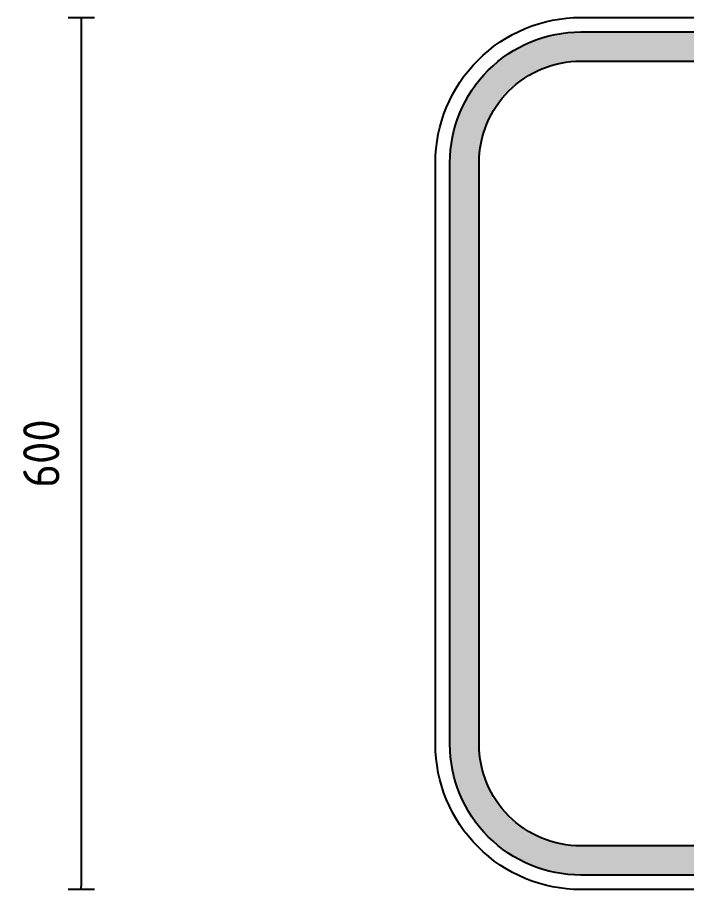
# Model space of a CAD drawing. Extents: x 44 to 263, y 138 to 206.
# Drawn here: x 44.4 to 90.4, y 146.3 to 206.3 of the extents above; entities that cross this region are included whole.
import ezdxf

# ---------------------------------------------------------------- set-up
doc = ezdxf.new("R2010")
doc.units = 0
doc.header["$LTSCALE"] = 12
doc.header["$MEASUREMENT"] = 0
doc.header["$PDSIZE"] = 4
doc.layers.get('0').update_dxf_attribs({"linetype": 'CONTINUOUS'})
doc.layers.get('DEFPOINTS').update_dxf_attribs({"linetype": 'CONTINUOUS'})
for name, color, linetype in [('L25', 1, 'CONTINUOUS'), ('L35', 3, 'CONTINUOUS'), ('T25', 1, 'CONTINUOUS')]:
    doc.layers.add(name, color=color, linetype=linetype)
doc.styles.add('ISO', font='iso')
doc.dimstyles.new('SIGNSDIM-10', dxfattribs={"dimtxt": 2.5, "dimasz": 0.2, "dimexe": 1.5, "dimexo": 2, "dimgap": 1.5, "dimtad": 1, "dimdec": 0, "dimlfac": 10, "dimrnd": 1, "dimdsep": 46, "dimlunit": 6, "dimtxsty": 'ISO', "dimblk1": 'SGNDIM', "dimblk2": 'SGNDIM', "dimsah": 1, "dimcen": 2.5, "dimse1": 1, "dimse2": 1, "dimadec": 0, "dimazin": 0, "dimtfac": 1, "dimtdec": 0, "dimtix": 1, "dimtmove": 0, "dimatfit": 3, "dimldrblk": 'SGNDIM', "dimfxl": 0, "dimtolj": 1, "dimtzin": 0, "dimarcsym": 0})

# ---------------------------------------------------------------- blocks, each defined once
blk = doc.blocks.new('SGNDIM')
for p, q in [((0, 4.5), (0, -4.5)), ((0, 0), (-1, 0))]:
    blk.add_line(p, q)
blk = doc.blocks.new('*D3')
at = {"layer": 'DEFPOINTS', "color": 0}
for p in [(93.956, 206.35), (48.81, 146.35), (93.956, 146.35)]:
    blk.add_point(p, dxfattribs=at)
at = {"layer": 'T25', "color": 0, "lineweight": -2}
blk.add_line((48.81, 206.15), (48.81, 146.55), dxfattribs=at)
at = {"layer": 'T25', "color": 0, "lineweight": -2, "xscale": 0.2, "yscale": 0.2, "zscale": 0.2}
for p, rotation in [((48.81, 206.35), 90), ((48.81, 146.35), 270)]:
    blk.add_blockref('SGNDIM', p, dxfattribs=dict(at, rotation=rotation))
at = {"layer": 'T25', "color": 0, "insert": (46.06, 176.35), "char_height": 2.5, "attachment_point": 5, "rotation": 90, "style": 'ISO'}
blk.add_mtext('\\A1;600', dxfattribs=at)

msp = doc.modelspace()

# ---------------------------------------------------------------- hatches: boundary and pattern name
at = {"layer": 'L25'}
h = msp.add_hatch(color=256, dxfattribs=at)
edge = h.paths.add_edge_path()
edge.add_line((83.168, 205.35), (253.168, 205.35))
edge.add_arc((253.168, 196.35), 9, 0, 90, ccw=False)
edge.add_line((262.168, 196.35), (262.168, 156.35))
edge.add_arc((253.168, 156.35), 9, 270, 360, ccw=False)
edge.add_line((253.168, 147.35), (83.168, 147.35))
edge.add_arc((83.168, 156.35), 9, 180, 270, ccw=False)
edge.add_line((74.168, 156.35), (74.168, 196.35))
edge.add_arc((83.168, 196.35), 9, 90, 180, ccw=False)
edge = h.paths.add_edge_path(flags=16)
edge.add_line((83.168, 203.35), (253.168, 203.35))
edge.add_arc((253.168, 196.35), 7, 0, 90, ccw=False)
edge.add_line((260.168, 196.35), (260.168, 156.35))
edge.add_arc((253.168, 156.35), 7, -90, 0, ccw=False)
edge.add_line((253.168, 149.35), (83.168, 149.35))
edge.add_arc((83.168, 156.35), 7, 180, 270, ccw=False)
edge.add_line((76.168, 156.35), (76.168, 196.35))
edge.add_arc((83.168, 196.35), 7, 90, 180, ccw=False)

# ---------------------------------------------------------------- linework, layer by layer
at = {"layer": 'L35'}
for points in [[(83.168, 206.35), (253.168, 206.35, -0.414214), (263.168, 196.35), (263.168, 156.35, -0.414214), (253.168, 146.35), (83.168, 146.35, -0.414214), (73.168, 156.35), (73.168, 196.35, -0.414214)], [(83.168, 205.35), (253.168, 205.35, -0.414214), (262.168, 196.35), (262.168, 156.35, -0.414214), (253.168, 147.35), (83.168, 147.35, -0.414214), (74.168, 156.35), (74.168, 196.35, -0.414214)], [(83.168, 203.35), (253.168, 203.35, -0.414214), (260.168, 196.35), (260.168, 156.35, -0.414214), (253.168, 149.35), (83.168, 149.35, -0.414214), (76.168, 156.35), (76.168, 196.35, -0.414214)]]:
    msp.add_lwpolyline(points, format="xyb", close=True, dxfattribs=at)

# ---------------------------------------------------------------- dimensions: what is measured, and where the dimension line sits
at = {"layer": 'T25'}
dim = msp.add_linear_dim(base=(48.81, 146.35), p1=(93.956, 206.35), p2=(93.956, 146.35), angle=90, dimstyle='SIGNSDIM-10', dxfattribs=at)
dim.commit()
dim.dimension.update_dxf_attribs({"geometry": '*D3', "text_midpoint": (46.06, 176.35)})

doc.saveas('drawing.dxf')
